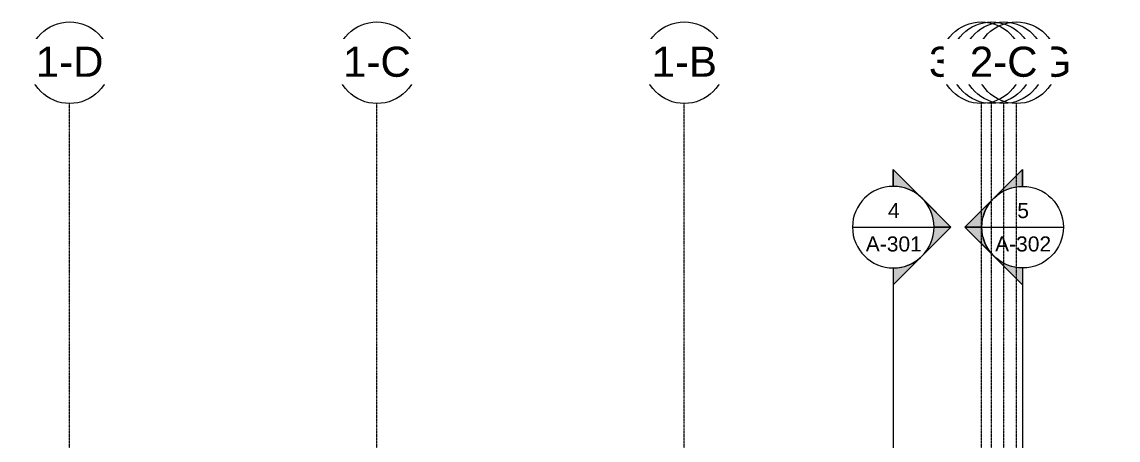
# Model space of a CAD drawing. Header units: inches. Extents: x 20426 to 36845, y -248 to 750.
# Drawn here: x 21589 to 22449, y 410 to 738 of the extents above; entities that cross this region are included whole.
import ezdxf

# ---------------------------------------------------------------- set-up
doc = ezdxf.new("R2010")
doc.units = ezdxf.units.IN
doc.header["$MEASUREMENT"] = 0
doc.linetypes.add('Grid Line 1_2_', pattern=[0.875, 0.5, -0.125, 0.125, -0.125])
for name, color, linetype, lineweight in [('G-ANNO-SYMB', 111, 'Continuous', 9), ('G-ANNO-TEXT', 231, 'Continuous', 9), ('S-GRID', 1, 'Continuous', 9), ('S-GRID-IDEN', 1, 'Continuous', 9)]:
    doc.layers.add(name, color=color, linetype=linetype, lineweight=lineweight)
doc.styles.add('Arial_1', font='arial.ttf', dxfattribs={"height": 23.60479})
doc.styles.add('Arial_2', font='arial.ttf', dxfattribs={"height": 11.802395})

# ---------------------------------------------------------------- blocks, each defined once
blk = doc.blocks.new('Grid - Grid Head - Circle-14747-Elevation - West')
at = {"layer": 'S-GRID-IDEN'}
blk.add_circle((21143.8, 706.16), 32, dxfattribs=at)
blk = doc.blocks.new('Section - Section Head - Filled-1526-Elevation - West')
at = {"layer": 'G-ANNO-SYMB'}
h = blk.add_hatch(color=256, dxfattribs=at)
edge = h.paths.add_edge_path(flags=0)
edge.add_arc((22272.83, 577.16), 32.04, 47.9216, 90)
edge.add_line((22272.83, 609.2), (22272.83, 622.41))
edge.add_line((22272.83, 622.41), (22294.31, 600.94))
h = blk.add_hatch(color=256, dxfattribs=at)
edge = h.paths.add_edge_path(flags=0)
edge.add_line((22295.46, 599.78), (22318.09, 577.16))
edge.add_line((22318.09, 577.16), (22304.83, 577.16))
edge.add_arc((22272.83, 577.16), 32, 0, 45)
h = blk.add_hatch(color=256, dxfattribs=at)
edge = h.paths.add_edge_path(flags=0)
edge.add_arc((22272.83, 577.16), 32, 315, 360)
edge.add_line((22304.83, 577.16), (22318.09, 577.16))
edge.add_line((22318.09, 577.16), (22295.46, 554.53))
h = blk.add_hatch(color=256, dxfattribs=at)
edge = h.paths.add_edge_path(flags=0)
edge.add_line((22294.31, 553.37), (22272.83, 531.9))
edge.add_line((22272.83, 531.9), (22272.83, 545.12))
edge.add_arc((22272.83, 577.16), 32.04, 270, 312.0784)
for p, q in [((22318.09, 577.16), (22272.83, 622.41)), ((22272.83, 609.16), (22272.83, 622.41)), ((22294.31, 600.94), (22272.83, 622.41)), ((22272.83, 622.41), (22272.83, 609.2)), ((22318.09, 577.16), (22295.46, 599.78)), ((22318.09, 577.16), (22272.83, 531.9)), ((22295.46, 554.53), (22318.09, 577.16)), ((22304.83, 577.16), (22318.09, 577.16)), ((22318.09, 577.16), (22304.83, 577.16)), ((22272.83, 531.9), (22294.31, 553.37)), ((22272.83, 545.16), (22272.83, 531.9)), ((22272.83, 545.12), (22272.83, 531.9))]:
    blk.add_line(p, q, dxfattribs=at)
for radius, start, end in [(32, 90, 270), (32.04, 47.9216, 90), (32, 270, 90), (32, 0, 45), (32, 315, 0), (32.04, 270, 312.0784)]:
    blk.add_arc((22272.83, 577.16), radius, start, end, dxfattribs=at)

msp = doc.modelspace()

# ---------------------------------------------------------------- linework, layer by layer
at = {"layer": 'G-ANNO-SYMB'}
for p, q in [((22240.83309, 577.15708), (22304.83309, 577.15708)), ((22342.35697, 577.15708), (22406.35697, 577.15708)), ((22272.83309, 545.15708), (22272.83309, -79.66081)), ((22374.35697, 545.15708), (22374.35697, -79.66081))]:
    msp.add_line(p, q, dxfattribs=at)
at = {"layer": 'G-ANNO-TEXT', "color": 145}
msp.add_arc((22916.65627, -848.75063), 1288.84007, 90, 113.6616179, dxfattribs=at)
at = {"layer": 'S-GRID', "linetype": 'Grid Line 1_2_'}
for p, q in [((21626.30281, -208.66081), (21626.30281, 674.15708)), ((21626.30281, -208.66081), (21626.30281, 674.15708)), ((21867.55281, -208.66081), (21867.55281, 674.15708)), ((21867.55281, -208.66081), (21867.55281, 674.15708)), ((22108.80281, -208.66081), (22108.80281, 674.15708)), ((22108.80281, -208.66081), (22108.80281, 674.15708)), ((22342.05281, -208.66081), (22342.05281, 674.15708)), ((22350.05281, -208.66081), (22350.05281, 674.15708)), ((22359.55281, -208.66081), (22359.55281, 674.15708)), ((22359.55281, -208.66081), (22359.55281, 674.15708)), ((22369.55281, -208.66081), (22369.55281, 674.15708))]:
    msp.add_line(p, q, dxfattribs=at)

# ---------------------------------------------------------------- block references
at = {"layer": 'G-ANNO-SYMB'}
msp.add_blockref('Section - Section Head - Filled-1526-Elevation - West', (0, 0), dxfattribs=at)
at = {"layer": 'G-ANNO-SYMB', "extrusion": (0, 0, -1)}
msp.add_blockref('Section - Section Head - Filled-1526-Elevation - West', (-44647.19006, 0), dxfattribs=at)
at = {"layer": 'S-GRID-IDEN'}
for p in [(482.5, 0), (723.75, 0), (965, 0), (1206.25, 0)]:
    msp.add_blockref('Grid - Grid Head - Circle-14747-Elevation - West', p, dxfattribs=at)

# ---------------------------------------------------------------- texts
at = {"layer": 'G-ANNO-SYMB', "attachment_point": 2, "line_spacing_factor": 0.938532, "style": 'Arial_2'}
for s, insert, char_height, width in [('4', (22273.24291, 596.04924), 11.8024, 10.944), ('5', (22374.7668, 596.04924), 11.8024, 10.944), ('A-301', (22273.24291, 569.86758), 11.802395, 52.416), ('A-302', (22374.7668, 569.86758), 11.802395, 52.416)]:
    msp.add_mtext(s, dxfattribs=dict(at, insert=insert, char_height=char_height, width=width))

# ---------------------------------------------------------------- next in the draw order: texts
at = {"layer": 'S-GRID-IDEN', "char_height": 23.60479, "width": 56.736, "attachment_point": 2, "line_spacing_factor": 0.938532, "style": 'Arial_1', "bg_fill": 3, "box_fill_scale": 1.25, "bg_fill_color": 0, "bg_fill_transparency": 0}
for s, insert in [('3-6', (21626.29666, 718.73957)), ('3-5', (21867.54666, 718.73957)), ('3-4', (22108.79666, 718.73957)), ('3-3', (22350.04666, 718.73957))]:
    msp.add_mtext(s, dxfattribs=dict(at, insert=insert))

# ---------------------------------------------------------------- next in the draw order: block references
at = {"layer": 'S-GRID-IDEN'}
for p in [(482.5, 0), (723.75, 0), (965, 0), (1198.25, 0)]:
    msp.add_blockref('Grid - Grid Head - Circle-14747-Elevation - West', p, dxfattribs=at)

# ---------------------------------------------------------------- next in the draw order: texts
at = {"layer": 'S-GRID-IDEN', "char_height": 23.60479, "attachment_point": 2, "line_spacing_factor": 0.938532, "style": 'Arial_1', "bg_fill": 3, "box_fill_scale": 1.25, "bg_fill_color": 0, "bg_fill_transparency": 0}
for s, insert, width in [('1-D', (21626.29666, 718.73957), 63.072), ('1-C', (21867.54666, 718.73957), 63.072), ('1-B', (22108.79666, 718.73957), 61.056), ('3-3.G', (22342.04666, 718.73957), 98.208)]:
    msp.add_mtext(s, dxfattribs=dict(at, insert=insert, width=width))

# ---------------------------------------------------------------- next in the draw order: block references
at = {"layer": 'S-GRID-IDEN'}
msp.add_blockref('Grid - Grid Head - Circle-14747-Elevation - West', (1215.75, 0), dxfattribs=at)

# ---------------------------------------------------------------- next in the draw order: texts
at = {"layer": 'S-GRID-IDEN', "insert": (22359.54666, 718.73957), "char_height": 23.60479, "width": 61.056, "attachment_point": 2, "line_spacing_factor": 0.938532, "style": 'Arial_1', "bg_fill": 3, "box_fill_scale": 1.25, "bg_fill_color": 0, "bg_fill_transparency": 0}
msp.add_mtext('1-A', dxfattribs=at)

# ---------------------------------------------------------------- next in the draw order: block references
at = {"layer": 'S-GRID-IDEN'}
msp.add_blockref('Grid - Grid Head - Circle-14747-Elevation - West', (1225.75, 0), dxfattribs=at)

# ---------------------------------------------------------------- next in the draw order: texts
at = {"layer": 'S-GRID-IDEN', "insert": (22369.54666, 718.73957), "char_height": 23.60479, "width": 102.528, "attachment_point": 2, "line_spacing_factor": 0.938532, "style": 'Arial_1', "bg_fill": 3, "box_fill_scale": 1.25, "bg_fill_color": 0, "bg_fill_transparency": 0}
msp.add_mtext('1-A.G', dxfattribs=at)

# ---------------------------------------------------------------- next in the draw order: block references
at = {"layer": 'S-GRID-IDEN'}
msp.add_blockref('Grid - Grid Head - Circle-14747-Elevation - West', (1215.75, 0), dxfattribs=at)

# ---------------------------------------------------------------- next in the draw order: texts
at = {"layer": 'S-GRID-IDEN', "insert": (22359.54666, 718.73957), "char_height": 23.60479, "width": 63.072, "attachment_point": 2, "line_spacing_factor": 0.938532, "style": 'Arial_1', "bg_fill": 3, "box_fill_scale": 1.25, "bg_fill_color": 0, "bg_fill_transparency": 0}
msp.add_mtext('2-C', dxfattribs=at)

doc.saveas('drawing.dxf')
